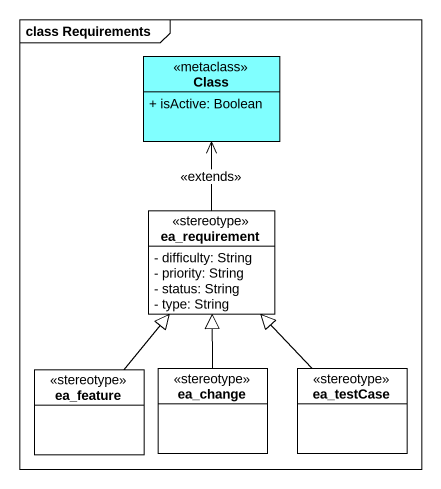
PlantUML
@startuml
mainframe class Requirements
hide circle
hide empty members
skinparam classAttributeIconSize 0
class "Class" as Class_ <<metaclass>> #80FFFF {
  + isActive: Boolean
}
class ea_requirement <<stereotype>> {
  - difficulty: String
  - priority: String
  - status: String
  - type: String
}
class ea_feature <<stereotype>>
class ea_change <<stereotype>>
class ea_testCase <<stereotype>>
ea_requirement -up-> Class_ : <<extends>>
ea_feature -up-|> ea_requirement
ea_change -up-|> ea_requirement
ea_testCase -up-|> ea_requirement
@enduml
